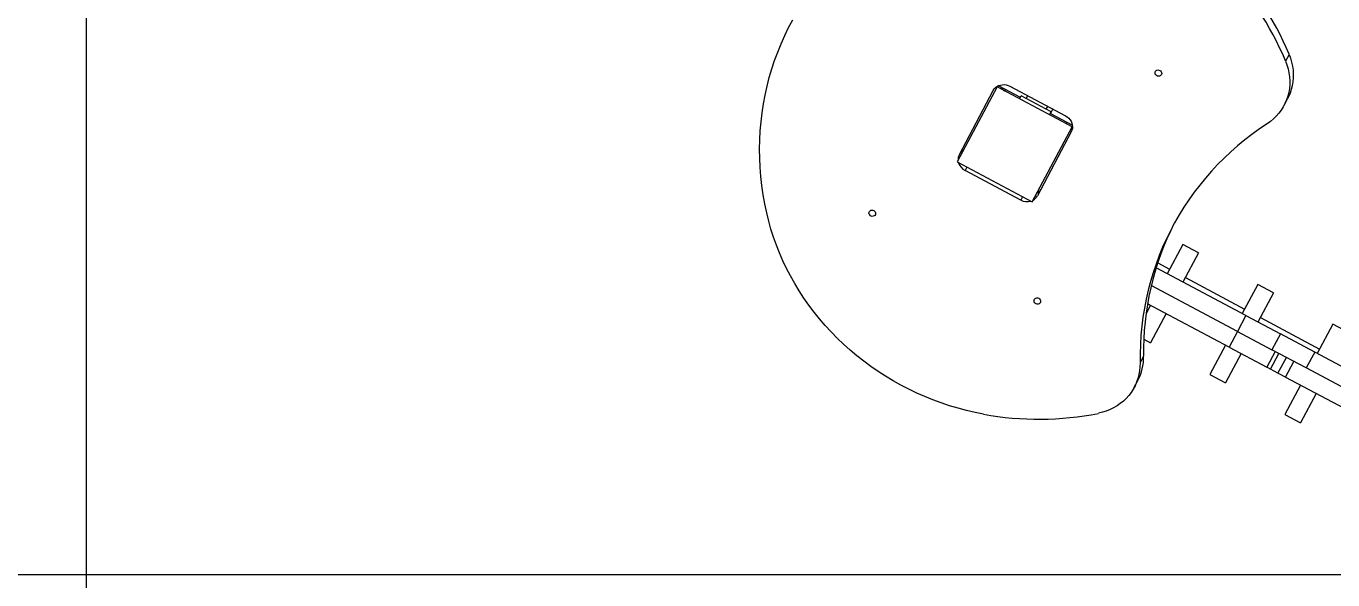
# Model space of a CAD drawing. Header units: millimetres. Extents: x -4952 to 3454, y -3329 to 3085.
# Drawn here: x -2080 to -542, y -1279 to -628 of the extents above; entities that cross this region are included whole.
import ezdxf

# ---------------------------------------------------------------- set-up
doc = ezdxf.new("R2010")
doc.units = ezdxf.units.MM
for name, color, linetype in [('DIKOM_ОБЪЕКТ', 7, 'Continuous'), ('DIKOM_РАЗМЕР_ЗОНА', 7, 'Continuous'), ('DIKOM_РАЗМЕР_ОБЪЕКТА', 7, 'Continuous')]:
    doc.layers.add(name, color=color, linetype=linetype)
doc.styles.add('style1', font='arial.ttf', dxfattribs={"width": 0.8})
doc.dimstyles.new('1-50', dxfattribs={"dimtxt": 300, "dimasz": 200, "dimexe": 100, "dimexo": 0, "dimgap": 100, "dimtad": 1, "dimtxsty": 'style1', "dimcen": 200, "dimclrd": 7, "dimclre": 7, "dimclrt": 7, "dimadec": 1, "dimazin": 2, "dimtfac": 1, "dimtmove": 0, "dimatfit": 2, "dimfxl": 0, "dimlwd": 25, "dimlwe": 18, "dimarcsym": 0})

# ---------------------------------------------------------------- blocks, each defined once
blk = doc.blocks.new('*D0')
at = {"layer": 'Defpoints', "color": 0, "transparency": 16777216}
for p in [(-2531.9, 1597.7), (1364.3, 1597.7), (96.7, -1272.9)]:
    blk.add_point(p, dxfattribs=at)
at = {"layer": 'DIKOM_РАЗМЕР_ОБЪЕКТА', "color": 7, "lineweight": 18, "transparency": 16777216}
for p, q in [((1364.3, 1597.7), (-2631.9, 1597.7)), ((96.7, -1272.9), (-2631.9, -1272.9))]:
    blk.add_line(p, q, dxfattribs=at)
at = {"layer": 'DIKOM_РАЗМЕР_ОБЪЕКТА', "color": 7, "lineweight": 25, "transparency": 16777216}
blk.add_line((-2531.9, -1072.9), (-2531.9, 1397.7), dxfattribs=at)
at = {"layer": 'DIKOM_РАЗМЕР_ОБЪЕКТА', "color": 7, "transparency": 16777216}
for points in [[(-2565.2, 1397.7), (-2498.6, 1397.7), (-2531.9, 1597.7)], [(-2565.2, -1072.9), (-2498.6, -1072.9), (-2531.9, -1272.9)]]:
    blk.add_solid(points, dxfattribs=at)
at = {"layer": 'DIKOM_РАЗМЕР_ОБЪЕКТА', "color": 7, "transparency": 16777216, "insert": (-2785.1, 250.7), "char_height": 300, "attachment_point": 5, "rotation": 90, "style": 'style1'}
blk.add_mtext('2900', dxfattribs=at)
blk = doc.blocks.new('*D1')
at = {"layer": 'Defpoints', "color": 0, "transparency": 16777216}
for p in [(-2009.5, -99.6), (1973.4, -116.4), (1973.4, -1835.8)]:
    blk.add_point(p, dxfattribs=at)
at = {"layer": 'DIKOM_РАЗМЕР_ОБЪЕКТА', "color": 7, "lineweight": 18, "transparency": 16777216}
for p, q in [((-2009.5, -99.6), (-2009.5, -1935.8)), ((1973.4, -116.4), (1973.4, -1935.8))]:
    blk.add_line(p, q, dxfattribs=at)
at = {"layer": 'DIKOM_РАЗМЕР_ОБЪЕКТА', "color": 7, "lineweight": 25, "transparency": 16777216}
blk.add_line((-1809.5, -1835.8), (1773.4, -1835.8), dxfattribs=at)
at = {"layer": 'DIKOM_РАЗМЕР_ОБЪЕКТА', "color": 7, "transparency": 16777216}
for points in [[(-1809.5, -1802.5), (-1809.5, -1869.1), (-2009.5, -1835.8)], [(1773.4, -1802.5), (1773.4, -1869.1), (1973.4, -1835.8)]]:
    blk.add_solid(points, dxfattribs=at)
at = {"layer": 'DIKOM_РАЗМЕР_ОБЪЕКТА', "color": 7, "transparency": 16777216, "insert": (39, -1582.6), "char_height": 300, "attachment_point": 5, "style": 'style1'}
blk.add_mtext('4000', dxfattribs=at)
blk = doc.blocks.new('*D2')
at = {"layer": 'Defpoints', "color": 0, "transparency": 16777216}
for p in [(3454.3, 651.6), (-4106.6, -381.7), (3454.3, -3228.7)]:
    blk.add_point(p, dxfattribs=at)
at = {"layer": 'DIKOM_РАЗМЕР_ЗОНА', "color": 7, "lineweight": 18, "transparency": 16777216}
for p, q in [((3454.3, 651.6), (3454.3, -3328.7)), ((-4106.6, -381.7), (-4106.6, -3328.7))]:
    blk.add_line(p, q, dxfattribs=at)
at = {"layer": 'DIKOM_РАЗМЕР_ЗОНА', "color": 7, "lineweight": 25, "transparency": 16777216}
blk.add_line((-3906.6, -3228.7), (3254.3, -3228.7), dxfattribs=at)
at = {"layer": 'DIKOM_РАЗМЕР_ЗОНА', "color": 7, "transparency": 16777216}
for points in [[(-3906.6, -3195.3), (-3906.6, -3262), (-4106.6, -3228.7)], [(3254.3, -3195.3), (3254.3, -3262), (3454.3, -3228.7)]]:
    blk.add_solid(points, dxfattribs=at)
at = {"layer": 'DIKOM_РАЗМЕР_ЗОНА', "color": 7, "transparency": 16777216, "insert": (111.6, -2975.5), "char_height": 300, "attachment_point": 5, "style": 'style1'}
blk.add_mtext('7200', dxfattribs=at)
blk = doc.blocks.new('*D3')
at = {"layer": 'Defpoints', "color": 0, "transparency": 16777216}
for p in [(-4502.3, 3085.2), (111.4, 3085.2), (-41.3, -2783.7)]:
    blk.add_point(p, dxfattribs=at)
at = {"layer": 'DIKOM_РАЗМЕР_ЗОНА', "color": 7, "lineweight": 18, "transparency": 16777216}
for p, q in [((111.4, 3085.2), (-4602.3, 3085.2)), ((-41.3, -2783.7), (-4602.3, -2783.7))]:
    blk.add_line(p, q, dxfattribs=at)
at = {"layer": 'DIKOM_РАЗМЕР_ЗОНА', "color": 7, "lineweight": 25, "transparency": 16777216}
blk.add_line((-4502.3, -2583.7), (-4502.3, 2885.2), dxfattribs=at)
at = {"layer": 'DIKOM_РАЗМЕР_ЗОНА', "color": 7, "transparency": 16777216}
for points in [[(-4535.6, 2885.2), (-4468.9, 2885.2), (-4502.3, 3085.2)], [(-4535.6, -2583.7), (-4468.9, -2583.7), (-4502.3, -2783.7)]]:
    blk.add_solid(points, dxfattribs=at)
at = {"layer": 'DIKOM_РАЗМЕР_ЗОНА', "color": 7, "transparency": 16777216, "insert": (-4755.4, 75.2), "char_height": 300, "attachment_point": 5, "rotation": 90, "style": 'style1'}
blk.add_mtext('5800', dxfattribs=at)

msp = doc.modelspace()

# ---------------------------------------------------------------- linework, layer by layer
at = {"layer": 'DIKOM_ОБЪЕКТ', "color": 7, "linetype": 'Continuous', "lineweight": 15}
for p, q in [((-593.255, -660.887), (-597.423, -668.727)), ((-937.005, -699.145), (-983.953, -787.44)), ((-981.444, -778.462), (-941.485, -703.311)), ((-936.536, -698.262), (-937.005, -699.145)), ((-848.711, -746.092), (-937.005, -699.145)), ((-909.578, -711.464), (-935.448, -697.708)), ((-927.237, -702.074), (-928.176, -703.84)), ((-921.86, -698.351), (-856.521, -733.092)), ((-910.517, -713.229), (-908.639, -709.698)), ((-873.321, -728.477), (-908.639, -709.698)), ((-901.11, -709.383), (-902.9, -712.749)), ((-879.06, -725.425), (-877.271, -722.059)), ((-599.236, -720.908), (-595.068, -713.067)), ((-875.199, -732.008), (-873.321, -728.477)), ((-871.531, -725.111), (-874.26, -730.243)), ((-874.26, -730.243), (-874.26, -730.242)), ((-874.26, -730.243), (-848.39, -743.998)), ((-895.658, -834.387), (-848.711, -746.092)), ((-849.659, -752.136), (-889.617, -827.287)), ((-854.835, -740.571), (-855.774, -742.337)), ((-848.241, -745.209), (-848.711, -746.092)), ((-983.953, -787.44), (-895.658, -834.387)), ((-972.474, -793.543), (-974.581, -797.506)), ((-909.243, -832.247), (-974.581, -797.506)), ((-907.136, -828.284), (-909.243, -832.247)), ((-718.418, -884.457), (-736.727, -918.892)), ((-699.876, -894.316), (-718.418, -884.457)), ((-747.916, -906.148), (-733.91, -913.594)), ((-699.876, -894.316), (-718.185, -928.751)), ((-644.018, -968.187), (-749.774, -911.955)), ((-653.877, -986.729), (-755.463, -932.714)), ((-653.877, -986.729), (-755.463, -932.714)), ((-715.369, -923.453), (-645.616, -960.542)), ((-630.123, -931.404), (-648.433, -965.839)), ((-611.581, -941.263), (-630.123, -931.404)), ((-611.581, -941.263), (-629.891, -975.698)), ((-756.445, -955.976), (-761.579, -965.631)), ((-663.736, -1005.27), (-759.84, -954.171)), ((-737.903, -965.835), (-756.213, -1000.27)), ((-644.018, -968.187), (-653.877, -986.729)), ((-644.018, -968.187), (-603.556, -989.701)), ((-627.074, -970.401), (-557.321, -1007.489)), ((-541.828, -978.351), (-560.138, -1012.786)), ((-523.286, -988.21), (-541.828, -978.351)), ((-764.248, -995.997), (-756.213, -1000.27)), ((-653.877, -986.729), (-663.736, -1005.27)), ((-653.877, -986.729), (-613.415, -1008.242)), ((-653.877, -986.729), (-613.415, -1008.242)), ((-603.556, -989.701), (-613.415, -1008.242)), ((-563.094, -1011.214), (-603.556, -989.701)), ((-668.15, -1002.923), (-686.46, -1037.358)), ((-649.608, -1012.782), (-667.918, -1047.217)), ((-663.736, -1005.27), (-619.588, -1028.744)), ((-609.729, -1010.202), (-619.588, -1028.744)), ((-615.173, -1031.091), (-605.315, -1012.549)), ((-572.953, -1029.756), (-613.415, -1008.242)), ((-563.094, -1011.214), (-572.953, -1029.756)), ((-277.595, -1163.017), (-563.094, -1011.214)), ((-764.511, -1015.968), (-768.68, -1023.808)), ((-615.173, -1031.091), (-619.588, -1028.744)), ((-606.344, -1035.786), (-596.485, -1017.244)), ((-606.344, -1035.786), (-596.485, -1017.244)), ((-597.515, -1040.481), (-587.656, -1021.939)), ((-247.721, -1202.685), (-572.953, -1029.756)), ((-775.472, -1052.359), (-771.303, -1044.519)), ((-686.46, -1037.358), (-667.918, -1047.217)), ((-606.344, -1035.786), (-615.173, -1031.091)), ((-597.515, -1040.481), (-606.344, -1035.786)), ((-597.515, -1040.481), (-470.545, -1107.992)), ((-579.856, -1049.87), (-598.165, -1084.305)), ((-561.314, -1059.729), (-579.623, -1094.164)), ((-598.165, -1084.305), (-579.623, -1094.164))]:
    msp.add_line(p, q, dxfattribs=at)
at = {"layer": 'DIKOM_ОБЪЕКТ', "color": 7, "linetype": 'Continuous', "lineweight": 15, "flags": 128}
for points in [[(-1208.226, -847.357), (-1210.459, -836.669), (-1212.348, -825.947), (-1213.891, -815.202), (-1215.087, -804.444), (-1215.933, -793.683), (-1216.43, -782.93), (-1216.577, -772.194), (-1216.374, -761.486), (-1215.822, -750.816), (-1214.919, -740.194), (-1213.668, -729.631), (-1212.07, -719.135), (-1210.126, -708.718), (-1207.838, -698.389), (-1205.208, -688.157), (-1202.239, -678.033), (-1198.933, -668.027), (-1195.294, -658.146), (-1191.325, -648.402), (-1187.03, -638.803), (-1182.413, -629.359), (-1177.478, -620.077)], [(-593.255, -660.887), (-591.571, -665.4), (-590.226, -669.989), (-589.227, -674.632), (-588.58, -679.304), (-588.286, -683.98), (-588.348, -688.637), (-588.766, -693.25), (-589.537, -697.795), (-590.658, -702.249), (-592.122, -706.589), (-593.922, -710.792), (-595.068, -713.067)], [(-597.423, -668.727), (-595.74, -673.24), (-594.395, -677.83), (-593.396, -682.472), (-592.748, -687.144), (-592.455, -691.821), (-592.517, -696.477), (-592.935, -701.09), (-593.706, -705.636), (-594.826, -710.09), (-596.291, -714.429), (-598.091, -718.632), (-600.217, -722.676), (-602.659, -726.541), (-605.405, -730.205), (-608.438, -733.651), (-611.745, -736.861), (-615.308, -739.817), (-619.107, -742.504)], [(-745.448, -679.688), (-744.483, -680.383), (-743.755, -681.302), (-743.328, -682.361), (-743.241, -683.467), (-743.501, -684.522), (-744.086, -685.431), (-744.942, -686.115), (-745.995, -686.512), (-747.151, -686.586), (-748.306, -686.333), (-749.359, -685.773), (-750.216, -684.957), (-750.8, -683.957), (-751.06, -682.862), (-750.972, -681.769), (-750.545, -680.776), (-749.816, -679.971), (-748.85, -679.424), (-747.734, -679.186), (-746.565, -679.276), (-745.448, -679.688)], [(-941.485, -703.311), (-940.324, -701.52), (-938.865, -699.947), (-937.145, -698.629), (-935.205, -697.601), (-933.094, -696.887), (-930.863, -696.504), (-928.568, -696.462), (-926.265, -696.762), (-924.01, -697.397), (-921.86, -698.351)], [(-856.521, -733.092), (-854.528, -734.341), (-852.741, -735.855), (-851.204, -737.597), (-849.955, -739.523), (-849.025, -741.586), (-848.437, -743.736), (-848.205, -745.919), (-848.335, -748.082), (-848.824, -750.172), (-849.659, -752.136)], [(-619.107, -742.504), (-628.122, -748.582), (-636.917, -754.928), (-645.486, -761.538), (-653.82, -768.404), (-661.911, -775.52), (-669.754, -782.881), (-677.34, -790.48), (-684.663, -798.31), (-691.716, -806.363), (-698.494, -814.633), (-704.989, -823.113), (-711.196, -831.794), (-717.11, -840.669), (-722.724, -849.73), (-728.035, -858.969), (-733.038, -868.377), (-737.727, -877.946), (-742.099, -887.668), (-746.15, -897.533), (-749.876, -907.534), (-753.274, -917.66), (-756.34, -927.903), (-759.073, -938.254), (-761.469, -948.704), (-763.527, -959.242), (-765.244, -969.86), (-766.619, -980.548), (-767.651, -991.296), (-768.338, -1002.096), (-768.682, -1012.936), (-768.68, -1023.808)], [(-1082.251, -844.509), (-1081.285, -845.205), (-1080.557, -846.123), (-1080.13, -847.182), (-1080.043, -848.288), (-1080.303, -849.343), (-1080.888, -850.252), (-1081.745, -850.936), (-1082.798, -851.333), (-1083.953, -851.408), (-1085.109, -851.154), (-1086.162, -850.594), (-1087.018, -849.778), (-1087.602, -848.778), (-1087.862, -847.683), (-1087.774, -846.591), (-1087.347, -845.598), (-1086.618, -844.792), (-1085.653, -844.246), (-1084.536, -844.007), (-1083.367, -844.097), (-1082.251, -844.509)], [(-952.82, -1084.13), (-962.937, -1082.138), (-973.004, -1079.819), (-983.007, -1077.176), (-992.936, -1074.214), (-1002.779, -1070.934), (-1012.522, -1067.342), (-1022.156, -1063.441), (-1031.668, -1059.236), (-1041.046, -1054.732), (-1050.279, -1049.935), (-1059.357, -1044.85), (-1068.269, -1039.484), (-1077.003, -1033.843), (-1085.549, -1027.933), (-1093.897, -1021.763), (-1102.037, -1015.338), (-1109.958, -1008.668), (-1117.653, -1001.76), (-1125.11, -994.622), (-1132.322, -987.262), (-1139.279, -979.691), (-1145.974, -971.917), (-1152.398, -963.948), (-1158.543, -955.796), (-1164.402, -947.469), (-1169.968, -938.978), (-1175.235, -930.333), (-1180.195, -921.544), (-1184.844, -912.622), (-1189.175, -903.578), (-1193.183, -894.421), (-1196.863, -885.165), (-1200.211, -875.819), (-1203.224, -866.395), (-1205.896, -856.904), (-1208.226, -847.357)], [(-888.002, -947.793), (-887.037, -948.488), (-886.308, -949.407), (-885.882, -950.466), (-885.795, -951.572), (-886.055, -952.627), (-886.639, -953.536), (-887.496, -954.22), (-888.549, -954.616), (-889.705, -954.691), (-890.86, -954.438), (-891.913, -953.878), (-892.77, -953.062), (-893.354, -952.062), (-893.614, -950.967), (-893.526, -949.874), (-893.099, -948.881), (-892.37, -948.076), (-891.404, -947.529), (-890.288, -947.291), (-889.119, -947.381), (-888.002, -947.793)], [(-768.68, -1023.808), (-768.783, -1028.461), (-769.241, -1033.068), (-770.053, -1037.604), (-771.213, -1042.046), (-772.716, -1046.371), (-774.554, -1050.557), (-776.718, -1054.581), (-779.195, -1058.424), (-781.975, -1062.064), (-785.041, -1065.484), (-788.378, -1068.665), (-791.968, -1071.591), (-795.794, -1074.246), (-799.835, -1076.618), (-804.071, -1078.693), (-808.478, -1080.461), (-813.035, -1081.913), (-817.718, -1083.041)]]:
    msp.add_lwpolyline(points, dxfattribs=at)
at = {"layer": 'DIKOM_ОБЪЕКТ', "color": 7, "linetype": 'Continuous', "lineweight": 15}
for centre, radius, start, end in [((-924.326, -799.512), 358.992, 22.746623, 44.414614), ((-928.494, -807.353), 358.992, 22.746623, 44.414614), ((-923.481, -695.011), 10, 205.130102, 242), ((-970.221, -784.36), 12.683, 152.241271, 184.651287), ((-966.052, -776.519), 12.683, 152.241271, 184.651287), ((-967.387, -783.595), 15.661, 197.683758, 242.653604), ((-900.783, -821.281), 12.683, 299.348713, 331.689504), ((-896.614, -813.44), 12.683, 299.348713, 331.689504), ((-901.733, -818.503), 15.661, 241.346396, 286.434679), ((-435.89, -1009.38), 328.687, 152.889646, 181.148517), ((-822.876, -1017.19), 58.378, 332.058177, 1.199313), ((-887.925, -731.052), 358.992, 259.585386, 281.277799)]:
    msp.add_arc(centre, radius, start, end, dxfattribs=at)

# ---------------------------------------------------------------- dimensions: what is measured, and where the dimension line sits
at = {"layer": 'DIKOM_РАЗМЕР_ЗОНА'}
dim = msp.add_linear_dim(base=(-4502.263, 3085.229), p1=(-41.264, -2783.739), p2=(111.434, 3085.229), angle=90, text='5800', dimstyle='1-50', dxfattribs=at)
dim.commit()
dim.dimension.update_dxf_attribs({"geometry": '*D3', "text_midpoint": (-4502.263, 75.219), "dimtype": 160})
dim = msp.add_linear_dim(base=(3454.29, -3228.679), p1=(-4106.578, -381.726), p2=(3454.29, 651.616), text='7200', dimstyle='1-50', dxfattribs=at)
dim.commit()
dim.dimension.update_dxf_attribs({"geometry": '*D2', "text_midpoint": (111.645, -3228.679), "dimtype": 160})
at = {"layer": 'DIKOM_РАЗМЕР_ОБЪЕКТА'}
dim = msp.add_linear_dim(base=(-2531.915, 1597.721), p1=(96.736, -1272.855), p2=(1364.286, 1597.721), angle=90, text='2900', dimstyle='1-50', dxfattribs=at)
dim.commit()
dim.dimension.update_dxf_attribs({"geometry": '*D0', "text_midpoint": (-2531.915, 250.694), "dimtype": 160})
dim = msp.add_linear_dim(base=(1973.401, -1835.802), p1=(-2009.521, -99.572), p2=(1973.401, -116.39), text='4000', dimstyle='1-50', dxfattribs=at)
dim.commit()
dim.dimension.update_dxf_attribs({"geometry": '*D1', "text_midpoint": (39.042, -1835.802), "dimtype": 160})

doc.saveas('drawing.dxf')
